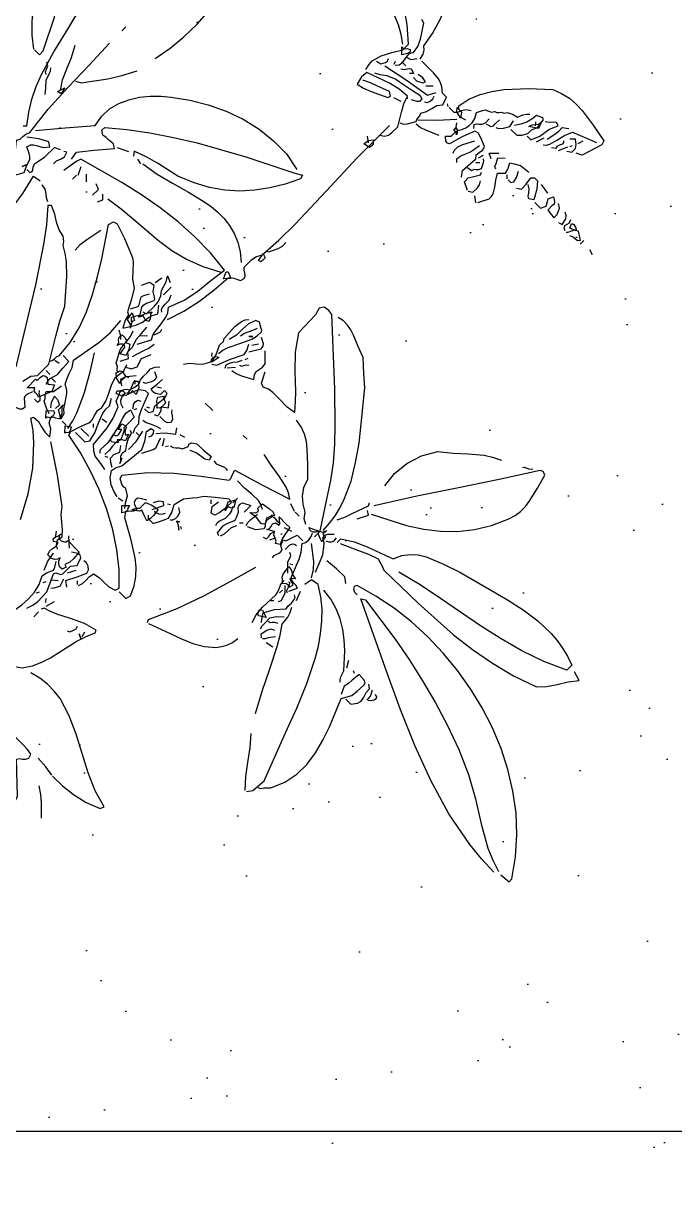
# Model space of a CAD drawing. Header units: inches. Extents: x 70 to 1974, y -315 to 363.
# Drawn here: x 1110.092 to 1110.398, y 207.383 to 207.927 of the extents above; entities that cross this region are included whole.
import ezdxf

# ---------------------------------------------------------------- set-up
doc = ezdxf.new("R2010")
doc.units = ezdxf.units.IN
doc.header["$MEASUREMENT"] = 0
doc.layers.add('DERAKHT', color=56, linetype='Continuous', lineweight=9)
doc.layers.add('moble', color=7, linetype='Continuous', lineweight=5, true_color=0x32414e)
doc.layers.add('PDF_0', color=3, linetype='Continuous')
doc.layers.add('Tree', color=91, linetype='Continuous')

# ---------------------------------------------------------------- blocks, each defined once
blk = doc.blocks.new('P057')
at = {"layer": 'Tree', "linetype": 'Continuous'}
for points in [[(0.06086, 0.88383), (0.0597, 0.88892), (0.05796, 0.89182), (0.05504, 0.89415), (0.05286, 0.90695), (0.04923, 0.91945), (0.04443, 0.93167), (0.03847, 0.94315), (0.03135, 0.95391), (0.0232, 0.9638), (0.01389, 0.97252), (0.00357, 0.97994), (-0.00471, 0.98517), (-0.01358, 0.98983), (-0.03176, 0.99695), (-0.05066, 1.00189), (-0.06971, 1.00509), (-0.0716, 1.00567), (-0.07378, 1.00538), (-0.07887, 1.00291), (-0.07727, 0.99506), (-0.07451, 0.98706), (-0.06738, 0.97209)], [(0.11451, 0.87699), (0.11233, 0.87918), (0.11451, 0.88921), (0.11843, 0.8988), (0.12353, 0.90782), (0.12963, 0.91625), (0.14402, 0.93181), (0.15915, 0.94562), (0.16686, 0.94868), (0.17441, 0.95042), (0.18212, 0.951), (0.18968, 0.95071), (0.2051, 0.94853), (0.22094, 0.94562), (0.2221, 0.94213), (0.21644, 0.92381), (0.21178, 0.92149)], [(0.18663, 0.90665), (0.18881, 0.9084), (0.19041, 0.91087), (0.19215, 0.91756), (0.1939, 0.92498), (0.19681, 0.93181), (0.20684, 0.93588), (0.21745, 0.93995)], [(0.0344, 0.84486), (0.03324, 0.84951), (0.03309, 0.85402), (0.03527, 0.86245), (0.03963, 0.87088), (0.04472, 0.87918), (0.04472, 0.88601), (0.03222, 0.89692), (0.01797, 0.90695), (0.00241, 0.91596), (-0.01417, 0.92367), (-0.03147, 0.93006), (-0.04892, 0.93472), (-0.06636, 0.93777), (-0.08352, 0.93879), (-0.09443, 0.93442), (-0.10039, 0.93195), (-0.10635, 0.92847), (-0.10824, 0.92628), (-0.111, 0.92149), (-0.10867, 0.91698)], [(0.18561, 0.91247), (0.18721, 0.92003), (0.18794, 0.92425), (0.18779, 0.92847), (0.19244, 0.93181)], [(0.20713, 0.92847), (0.20844, 0.93312)], [(0.15784, 0.89633), (0.16496, 0.89633), (0.16787, 0.89953), (0.17063, 0.90433), (0.17049, 0.90854), (0.17282, 0.91349), (0.1718, 0.92149), (0.17078, 0.9225), (0.16933, 0.92221), (0.16496, 0.92032), (0.16453, 0.91523), (0.16322, 0.91029), (0.16089, 0.90549), (0.15784, 0.90098)], [(0.1718, 0.90215), (0.1763, 0.90215), (0.1795, 0.90985), (0.18095, 0.91931), (0.18227, 0.9228), (0.1843, 0.92716), (0.1827, 0.92803), (0.1814, 0.92803), (0.17922, 0.92657), (0.17703, 0.92381), (0.17412, 0.92149)], [(0.19346, 0.91), (0.19681, 0.91247), (0.19594, 0.91436), (0.19681, 0.91654), (0.19782, 0.91901), (0.19768, 0.92032), (0.19681, 0.92149)], [(0.20495, 0.91698), (0.20844, 0.91931), (0.20844, 0.92381), (0.2064, 0.92672), (0.20277, 0.92963), (0.19928, 0.92614)], [(0.19928, 0.91247), (0.20277, 0.92032)], [(0.20379, 0.92149), (0.20495, 0.92381)], [(0.15682, 0.83788), (0.15348, 0.84253), (0.1545, 0.85751), (0.15232, 0.86027), (0.15261, 0.86333), (0.15333, 0.86667), (0.15318, 0.86827), (0.15232, 0.87002), (0.14694, 0.87234), (0.14068, 0.87467), (0.13733, 0.87351), (0.13297, 0.86245), (0.12948, 0.85067), (0.12803, 0.8498), (0.12585, 0.8501), (0.12251, 0.85285), (0.12599, 0.85634), (0.12599, 0.861), (0.12673, 0.86376), (0.12832, 0.86682), (0.12978, 0.87002), (0.1305, 0.87351), (0.1305, 0.87699), (0.12963, 0.88106), (0.12701, 0.88601), (0.12948, 0.89066), (0.13065, 0.89255), (0.13297, 0.89372), (0.13574, 0.89502), (0.13733, 0.89749), (0.13923, 0.89808), (0.14039, 0.89939), (0.1417, 0.90098), (0.14417, 0.90215), (0.14533, 0.90433), (0.14955, 0.90651), (0.1545, 0.90782), (0.15653, 0.91233), (0.15813, 0.91494), (0.16031, 0.91698)], [(0.16715, 0.90898), (0.16802, 0.91189), (0.16991, 0.91407), (0.17151, 0.9164), (0.1718, 0.91931), (0.17412, 0.91349), (0.16715, 0.90898)], [(0.17063, 0.91349), (0.16845, 0.91596)], [(0.18095, 0.90433), (0.18314, 0.91131)], [(0.04138, 0.88252), (0.03469, 0.88732), (0.02713, 0.89153), (0.01099, 0.89808), (-0.00602, 0.90302), (-0.02274, 0.90665), (-0.02434, 0.90622), (-0.02492, 0.90534), (-0.0242, 0.90302), (-0.02304, 0.90026), (-0.02391, 0.89749), (-0.03074, 0.89749), (-0.03612, 0.90215), (-0.04325, 0.90665), (-0.04164, 0.90883), (-0.03888, 0.90913), (-0.0354, 0.90883), (-0.03205, 0.90898)], [(0.04937, 0.86536), (0.05156, 0.86783), (0.05214, 0.87176), (0.05141, 0.87626), (0.05112, 0.88048), (0.05156, 0.88238), (0.05286, 0.88383), (0.0517, 0.89023), (0.04894, 0.89619), (0.04138, 0.90782), (0.03789, 0.90898)], [(0.14766, 0.88848), (0.14999, 0.8895), (0.15289, 0.8927), (0.15566, 0.89749), (0.1545, 0.90316)], [(0.13966, 0.88499), (0.14417, 0.88601), (0.14533, 0.88805), (0.14519, 0.89023), (0.14533, 0.89531)], [(0.04719, 0.87569), (0.04254, 0.88034), (0.04443, 0.88019), (0.0456, 0.88121), (0.0469, 0.88266), (0.04937, 0.88383), (0.05039, 0.88193), (0.04996, 0.87975), (0.04719, 0.87569)], [(0.05156, 0.87699), (0.05548, 0.87816), (0.05853, 0.88252)], [(0.08703, 0.83337), (0.08994, 0.83483), (0.09197, 0.8373), (0.09604, 0.84384), (0.09517, 0.84559), (0.09502, 0.84733), (0.09488, 0.84937), (0.09386, 0.85169), (0.09633, 0.85634), (0.0975, 0.86129), (0.09895, 0.86609), (0.10201, 0.87002), (0.09953, 0.87699), (0.09502, 0.87699), (0.09052, 0.88034), (0.08732, 0.88208), (0.08412, 0.8831), (0.07714, 0.88368), (0.06319, 0.88383)], [(0.10768, 0.87234), (0.1132, 0.87234), (0.11567, 0.87481), (0.11698, 0.87816), (0.11887, 0.88136), (0.12251, 0.88383)], [(0.13501, 0.87467), (0.13283, 0.87699), (0.13399, 0.87903), (0.13559, 0.88048), (0.13733, 0.88223), (0.1385, 0.88499), (0.1385, 0.8895)], [(0.18212, 0.83236), (0.18663, 0.84137), (0.18663, 0.84428), (0.18605, 0.8469), (0.18314, 0.85184), (0.1795, 0.85664), (0.1763, 0.86202), (0.18095, 0.86667), (0.18009, 0.87074), (0.17747, 0.87569), (0.18067, 0.87772), (0.18561, 0.88034), (0.19463, 0.8815)], [(0.19681, 0.86434), (0.2003, 0.86667), (0.20015, 0.87249), (0.19928, 0.87918), (0.20146, 0.8815), (0.20495, 0.8815), (0.2096, 0.87598), (0.21411, 0.86783), (0.21062, 0.86536), (0.20858, 0.86652), (0.20684, 0.869), (0.2048, 0.87176), (0.20146, 0.87351)], [(0.21862, 0.88034), (0.2096, 0.8815)], [(0.21644, 0.86667), (0.22327, 0.86667), (0.22559, 0.87132), (0.2221, 0.87699), (0.22429, 0.8815), (0.22777, 0.87918), (0.22894, 0.87743), (0.22879, 0.8751), (0.22894, 0.87002), (0.23708, 0.86885), (0.23723, 0.87307), (0.23461, 0.87816), (0.23126, 0.88034)], [(-0.09937, 0.72461), (-0.09661, 0.73973), (-0.09515, 0.755), (-0.09486, 0.77056), (-0.09574, 0.78597), (-0.1001, 0.81723), (-0.10751, 0.8482), (-0.11173, 0.85315), (-0.11536, 0.85984), (-0.11958, 0.86638), (-0.12235, 0.86914), (-0.12584, 0.87132), (-0.13034, 0.87002), (-0.14081, 0.85867), (-0.15055, 0.84413), (-0.15448, 0.83613), (-0.15739, 0.8277), (-0.15884, 0.81912), (-0.15898, 0.81054)], [(0.04356, 0.85852), (0.06493, 0.86303), (0.08703, 0.86667), (0.09052, 0.87351)], [(0.05156, 0.87132), (0.05621, 0.87132)], [(0.05504, 0.86667), (0.05752, 0.86798), (0.05897, 0.87059), (0.05984, 0.87176), (0.06115, 0.87249), (0.0629, 0.87234), (0.06537, 0.87132), (0.06319, 0.86885)], [(0.06784, 0.86885), (0.07176, 0.86885), (0.0767, 0.87132), (0.07787, 0.87351), (0.07365, 0.87438), (0.06886, 0.87351)], [(0.08019, 0.87132), (0.08484, 0.87569)], [(0.10637, 0.87234), (0.10419, 0.87351)], [(0.12061, 0.87278), (0.11786, 0.87351), (0.11466, 0.87438), (0.11233, 0.87699), (0.11786, 0.87699), (0.12061, 0.87278)], [(0.12018, 0.87351), (0.12483, 0.87467)], [(0.1638, 0.86667), (0.15915, 0.86885), (0.16496, 0.87467)], [(0.17282, 0.86318), (0.17063, 0.86434), (0.16976, 0.86696), (0.16715, 0.87132), (0.1718, 0.87569)], [(0.18663, 0.86434), (0.18997, 0.86434), (0.19128, 0.86667), (0.19041, 0.87074), (0.18779, 0.87569)], [(0.24275, 0.86885), (0.2461, 0.87002), (0.24493, 0.87554), (0.24319, 0.87801), (0.24043, 0.87918)], [(0.25177, 0.86783), (0.24959, 0.86885), (0.24843, 0.87088), (0.249, 0.87307), (0.24959, 0.87554), (0.24843, 0.87816)], [(0.25308, 0.87234), (0.25148, 0.87598), (0.2522, 0.8767), (0.25337, 0.87699), (0.25657, 0.87626), (0.2586, 0.87467), (0.25308, 0.87234)], [(0.25308, 0.86783), (0.25439, 0.86914), (0.25555, 0.87176), (0.25715, 0.87452), (0.25991, 0.87569), (0.26674, 0.87132), (0.26529, 0.86929), (0.26311, 0.86914), (0.26049, 0.86914), (0.25773, 0.86783)], [(0.26893, 0.86885), (0.26893, 0.87351)], [(0.28288, 0.87002), (0.27823, 0.87132)], [(0.03571, 0.85634), (0.04007, 0.85751), (0.04079, 0.85925), (0.04196, 0.861), (0.04254, 0.86303), (0.04138, 0.86536)], [(0.04138, 0.8482), (0.04589, 0.85038), (0.05068, 0.85416), (0.05839, 0.85722), (0.0661, 0.85882), (0.07409, 0.86013), (0.08237, 0.86202), (0.08586, 0.861), (0.08601, 0.85824), (0.0847, 0.85664), (0.08019, 0.85416)], [(0.04821, 0.86536), (0.04719, 0.86783)], [(0.08921, 0.861), (0.09124, 0.86216), (0.09212, 0.86464), (0.09226, 0.86769), (0.09168, 0.87002)], [(0.09604, 0.84602), (0.10768, 0.85722), (0.11916, 0.87002)], [(0.12483, 0.86318), (0.12134, 0.86783)], [(0.12846, 0.86042), (0.12716, 0.86129), (0.12353, 0.86202), (0.12353, 0.86434), (0.12614, 0.86362), (0.1276, 0.86172), (0.12846, 0.86042)], [(0.13733, 0.84718), (0.13632, 0.84951), (0.13632, 0.85387), (0.13792, 0.85824), (0.14315, 0.86783)], [(0.14533, 0.84384), (0.14315, 0.84602), (0.14345, 0.84966), (0.14504, 0.85358), (0.14679, 0.8578), (0.14766, 0.86202), (0.14882, 0.86783)], [(0.1545, 0.84718), (0.15915, 0.8482), (0.15973, 0.8501), (0.16104, 0.85126), (0.16264, 0.85271), (0.1638, 0.85518), (0.16191, 0.85911), (0.16074, 0.86085), (0.15915, 0.86202)], [(0.15566, 0.85969), (0.15682, 0.86434)], [(0.18561, 0.86434), (0.18314, 0.86667)], [(-0.17833, 0.657), (-0.18763, 0.66427), (-0.19606, 0.67285), (-0.21191, 0.69219), (-0.22005, 0.70178), (-0.22907, 0.71065), (-0.2391, 0.71851), (-0.24463, 0.72185), (-0.25073, 0.72461), (-0.2612, 0.74889), (-0.27226, 0.77347), (-0.27865, 0.7851), (-0.28592, 0.79571), (-0.29435, 0.80502), (-0.30439, 0.81272), (-0.30671, 0.8184), (-0.30817, 0.82421), (-0.30889, 0.83584), (-0.30947, 0.84777), (-0.31049, 0.85373), (-0.31253, 0.85969), (-0.31369, 0.85518)], [(-0.13834, 0.60437), (-0.13616, 0.60669), (-0.14328, 0.61599), (-0.14925, 0.62574), (-0.15419, 0.63577), (-0.15826, 0.64624), (-0.16451, 0.66761), (-0.16974, 0.68957), (-0.17527, 0.71153)], [(0.08237, 0.81389), (0.08586, 0.81607), (0.08761, 0.81912), (0.0879, 0.82261), (0.08819, 0.82989), (0.0815, 0.84079), (0.07801, 0.84733), (0.07554, 0.85416), (0.06624, 0.85329), (0.05679, 0.85111), (0.03673, 0.84384), (0.03614, 0.83788), (0.03789, 0.83105), (0.04414, 0.83221), (0.05068, 0.83497), (0.06435, 0.84137), (0.06537, 0.84384), (0.06188, 0.84602), (0.05097, 0.8418), (0.04516, 0.83962), (0.03905, 0.83672)], [(0.15682, 0.85518), (0.15915, 0.85751)], [(0.16845, 0.83337), (0.16148, 0.83672), (0.16148, 0.84137), (0.16394, 0.84559), (0.16715, 0.85067), (0.16598, 0.85285)], [(-0.17745, 0.657), (-0.17149, 0.657), (-0.17149, 0.66165), (-0.18501, 0.6887), (-0.20057, 0.71327), (-0.21744, 0.73625), (-0.23532, 0.75791), (-0.27196, 0.80022), (-0.28985, 0.82203), (-0.30686, 0.84486)], [(0.06784, 0.84486), (0.07452, 0.84718)], [(0.09735, 0.84253), (0.1023, 0.84312), (0.10724, 0.84471), (0.11786, 0.84951)], [(0.16947, 0.83337), (0.17282, 0.8357), (0.1731, 0.84108), (0.17253, 0.84398), (0.17063, 0.84718)], [(0.18095, 0.83105), (0.1763, 0.83454)], [(0.06537, 0.57456), (0.07031, 0.58954), (0.0735, 0.60509), (0.07554, 0.6208), (0.0767, 0.63635), (0.07816, 0.6381), (0.08048, 0.63941), (0.08586, 0.64232), (0.08703, 0.64566), (0.08615, 0.6477), (0.08412, 0.64915), (0.08179, 0.6506), (0.08019, 0.65249), (0.08019, 0.66122), (0.08107, 0.66573), (0.08354, 0.67067), (0.0847, 0.68971), (0.08499, 0.70906), (0.08383, 0.74773), (0.08237, 0.78655), (0.08237, 0.82538)], [(0.08019, 0.8024), (0.07554, 0.80589)], [(0.07787, 0.79891), (0.07874, 0.80385), (0.08136, 0.80705), (0.08339, 0.80458), (0.08412, 0.80299), (0.08354, 0.80022), (0.07787, 0.79891)], [(-0.12816, 0.60887), (-0.11202, 0.6285), (-0.09501, 0.64799), (-0.09676, 0.65744), (-0.09646, 0.6666), (-0.09413, 0.67547), (-0.0905, 0.68376), (-0.08556, 0.69175), (-0.07974, 0.69888), (-0.0732, 0.70542), (-0.06636, 0.71094), (-0.05328, 0.72025), (-0.03946, 0.72868), (-0.02478, 0.73566), (-0.00966, 0.74104), (0.0059, 0.74468), (0.0216, 0.74642), (0.0373, 0.74613), (0.05286, 0.74308)], [(-0.08919, 0.61353), (-0.09036, 0.6205), (-0.0809, 0.63257), (-0.06971, 0.64566), (-0.0732, 0.64799), (-0.07843, 0.6474), (-0.08134, 0.64726), (-0.08469, 0.64668), (-0.08817, 0.64915), (-0.08817, 0.65249), (-0.07363, 0.66471), (-0.05779, 0.67648), (-0.04078, 0.68797), (-0.02304, 0.69902), (0.01477, 0.71996), (0.05403, 0.73959), (0.0597, 0.74308), (0.06086, 0.73959), (0.05461, 0.72723), (0.04778, 0.71574), (0.04022, 0.70527), (0.03163, 0.69568), (0.02204, 0.68724), (0.01128, 0.67954), (-0.00093, 0.67299), (-0.01474, 0.66732), (-0.03496, 0.66296), (-0.04543, 0.65991), (-0.05604, 0.65598), (-0.05357, 0.65249)], [(-0.13616, 0.72127), (-0.13616, 0.72592)], [(-0.14866, 0.47744), (-0.14038, 0.50433), (-0.13034, 0.53224), (-0.12859, 0.53442), (-0.12584, 0.53908), (-0.12903, 0.55478), (-0.13151, 0.57121), (-0.12903, 0.57761), (-0.12816, 0.58488), (-0.13383, 0.59172), (-0.13223, 0.59448), (-0.13208, 0.59768), (-0.13179, 0.60102), (-0.13034, 0.60437), (-0.13339, 0.62952), (-0.13456, 0.65496), (-0.13514, 0.68056), (-0.13616, 0.70629)], [(-0.13383, 0.66282), (-0.12932, 0.66514), (-0.11566, 0.68361), (-0.10911, 0.69422), (-0.10286, 0.70629)], [(0.30571, 0.58023), (0.33377, 0.59477), (0.34628, 0.60291), (0.35762, 0.61178), (0.36795, 0.62181), (0.37711, 0.63316), (0.38496, 0.64595), (0.3915, 0.66049), (0.39324, 0.66616), (0.39397, 0.67198), (0.39397, 0.67794), (0.3931, 0.68404), (0.39034, 0.69626), (0.38685, 0.70847), (0.3835, 0.70978), (0.38132, 0.70847), (0.36198, 0.67837), (0.34221, 0.64871), (0.32214, 0.61862), (0.30222, 0.58706)], [(0.36867, 0.69946), (0.36954, 0.70077), (0.37172, 0.70178), (0.37405, 0.70309), (0.37565, 0.70513)], [(0.08354, 0.67532), (0.08586, 0.67663), (0.0895, 0.68419), (0.09066, 0.68826), (0.09052, 0.69248)], [(-0.13718, 0.64799), (-0.14241, 0.65569), (-0.14633, 0.665), (-0.15041, 0.67474), (-0.15564, 0.68448)], [(0.2967, 0.60553), (0.29495, 0.61876), (0.29641, 0.63228), (0.30077, 0.64566), (0.30789, 0.65816), (0.31822, 0.66645), (0.32767, 0.67517), (0.33814, 0.68376), (0.34439, 0.68783), (0.35151, 0.69132)], [(0.28506, 0.53224), (0.28506, 0.53908), (0.26893, 0.5638), (0.26079, 0.57616), (0.25177, 0.58837), (0.2413, 0.60058), (0.23054, 0.61193), (0.2083, 0.63345), (0.16148, 0.67663), (0.15726, 0.67736), (0.15232, 0.67663), (0.14999, 0.67314), (0.15173, 0.66675), (0.15202, 0.65991), (0.15232, 0.64566), (0.16205, 0.63199), (0.17354, 0.62007), (0.1859, 0.60858), (0.19201, 0.60219), (0.19812, 0.59521), (0.19056, 0.59404), (0.18183, 0.59433), (0.17282, 0.59419), (0.16831, 0.59346), (0.1638, 0.59172), (0.16031, 0.59303), (0.15566, 0.60204)], [(0.28638, 0.54155), (0.28593, 0.5497), (0.28477, 0.55755), (0.28288, 0.5654), (0.28026, 0.57296), (0.27358, 0.58793), (0.265, 0.60204), (0.2554, 0.61571), (0.24523, 0.62865), (0.22559, 0.65249), (0.21629, 0.66063), (0.20611, 0.6698), (0.19666, 0.67329), (0.18707, 0.67736), (0.18227, 0.67896), (0.17732, 0.67983), (0.17223, 0.67997), (0.16715, 0.67881)], [(-0.04325, 0.65351), (-0.02856, 0.65598), (-0.01373, 0.65976), (0.00125, 0.66412), (0.01608, 0.66776), (0.02364, 0.66907), (0.03106, 0.66965), (0.03861, 0.66965), (0.04603, 0.66863), (0.05359, 0.66675), (0.06101, 0.66369), (0.06828, 0.65933), (0.07554, 0.65351)], [(0.08484, 0.66514), (0.08354, 0.67198), (0.08703, 0.67067), (0.08717, 0.66761), (0.08688, 0.66587), (0.08484, 0.66514)], [(-0.15564, 0.64915), (-0.15739, 0.65031), (-0.15855, 0.65264), (-0.15986, 0.6554), (-0.16248, 0.657)], [(-0.14401, 0.63635), (-0.14764, 0.64101), (-0.15215, 0.64566), (-0.15404, 0.65119), (-0.15492, 0.6538), (-0.1568, 0.65598)], [(-0.04455, 0.65249), (-0.04921, 0.65351)], [(-0.13834, 0.64566), (-0.13616, 0.65249), (-0.13587, 0.65046), (-0.13499, 0.64828), (-0.13514, 0.64639), (-0.13834, 0.64566)], [(-0.06854, 0.64799), (-0.05938, 0.65249)], [(0.06188, 0.54155), (0.06784, 0.55275), (0.0661, 0.55638), (0.06522, 0.55987), (0.0645, 0.56729), (0.06304, 0.575), (0.06144, 0.57892), (0.05853, 0.5827), (0.06377, 0.59637), (0.06653, 0.61018), (0.06813, 0.62429), (0.07002, 0.63883), (0.05112, 0.64086), (0.03207, 0.64115), (0.01288, 0.63999), (-0.00632, 0.63752), (-0.02551, 0.63403), (-0.04484, 0.62967), (-0.08352, 0.6192), (-0.08469, 0.61542), (-0.08556, 0.61106), (-0.08687, 0.60204)], [(-0.04325, 0.61134), (-0.02943, 0.61338), (-0.01562, 0.61469), (0.0123, 0.61687), (0.0264, 0.61905), (0.0405, 0.6224), (0.05476, 0.62778), (0.06886, 0.63534)], [(0.07452, 0.63301), (0.07205, 0.63883), (0.07322, 0.63985), (0.07467, 0.63955), (0.07889, 0.63766), (0.07452, 0.63301)], [(0.10201, 0.5574), (0.1052, 0.56177), (0.10927, 0.56525), (0.11349, 0.56903), (0.11669, 0.57456), (0.11698, 0.57819), (0.11625, 0.58212), (0.11233, 0.59055), (0.11233, 0.59521), (0.11102, 0.59739), (0.11015, 0.61106), (0.11117, 0.61803), (0.11247, 0.62123), (0.11451, 0.62385)], [(0.11669, 0.58488), (0.11727, 0.58968), (0.11887, 0.59433), (0.12353, 0.60393), (0.12803, 0.61381), (0.12934, 0.61891), (0.12948, 0.62385), (0.12891, 0.62487), (0.1273, 0.62574), (0.12251, 0.6285), (0.11916, 0.62734), (0.11669, 0.62094), (0.1164, 0.61396), (0.1164, 0.60684), (0.11451, 0.59986)], [(0.11916, 0.60887), (0.11989, 0.61236), (0.12149, 0.61599), (0.12338, 0.61978), (0.12483, 0.62385)], [(-0.09719, 0.59986), (-0.09704, 0.60335), (-0.09574, 0.60684), (-0.09486, 0.61062), (-0.09603, 0.61483), (-0.09835, 0.61353)], [(-0.07538, 0.60771), (-0.07887, 0.61483)], [(-0.06636, 0.60887), (-0.07102, 0.61353)], [(-0.05473, 0.60437), (-0.05473, 0.61134), (-0.05938, 0.61353)], [(0.12483, 0.61353), (0.12701, 0.61585), (0.12483, 0.61353)], [(0.13166, 0.61018), (0.13501, 0.61483)], [(0.13385, 0.60437), (0.13632, 0.60844), (0.13966, 0.61353), (0.13923, 0.61629), (0.13792, 0.61789), (0.13283, 0.6205)], [(0.13501, 0.5827), (0.13937, 0.58343), (0.14388, 0.58532), (0.15348, 0.59055), (0.151, 0.59404), (0.15028, 0.5968), (0.15071, 0.59986), (0.1513, 0.6032), (0.151, 0.60669), (0.14315, 0.61483)], [(0.30222, 0.54257), (0.30222, 0.54708), (0.31196, 0.55318), (0.32287, 0.55813), (0.3457, 0.56656), (0.3489, 0.57368), (0.35326, 0.57936), (0.35849, 0.58401), (0.3646, 0.58765), (0.3787, 0.5936), (0.39397, 0.5987), (0.42421, 0.60669), (0.43948, 0.61091), (0.45489, 0.61426), (0.47045, 0.61644), (0.48601, 0.61687), (0.49386, 0.61629), (0.50171, 0.61498), (0.50971, 0.61309), (0.51756, 0.61018), (0.51756, 0.60437), (0.49851, 0.59564), (0.47889, 0.58881), (0.45896, 0.58343), (0.43875, 0.57892), (0.39804, 0.57121), (0.37754, 0.56714), (0.35718, 0.56205)], [(-0.11653, 0.56307), (-0.11362, 0.56962), (-0.10969, 0.57688), (-0.11217, 0.58212), (-0.11435, 0.58837), (-0.1158, 0.58983), (-0.11813, 0.59113), (-0.12351, 0.59404), (-0.12249, 0.59739), (-0.12089, 0.59913), (-0.11856, 0.60044), (-0.11318, 0.60335), (-0.10969, 0.60771), (-0.11318, 0.61018), (-0.12118, 0.60582), (-0.12932, 0.59986)], [(-0.10969, 0.58023), (-0.10635, 0.58023), (-0.10562, 0.58226), (-0.1062, 0.58386), (-0.10751, 0.58561), (-0.10867, 0.58837), (-0.10664, 0.59884), (-0.10635, 0.61018), (-0.10184, 0.61236)], [(-0.07654, 0.60669), (-0.07654, 0.60204), (-0.07654, 0.60669)], [(-0.0479, 0.60335), (-0.04572, 0.60771), (-0.04921, 0.61134)], [(0.11916, 0.57456), (0.12251, 0.57688), (0.12687, 0.58793), (0.13283, 0.59986), (0.13196, 0.60393), (0.12948, 0.60887)], [(0.30455, 0.54373), (0.31982, 0.55057), (0.3281, 0.55435), (0.33668, 0.5574), (0.34134, 0.55609), (0.34424, 0.55537), (0.34686, 0.55406), (0.38743, 0.55493), (0.42785, 0.55726), (0.4482, 0.55973), (0.46856, 0.56351), (0.48892, 0.56874), (0.50942, 0.57586), (0.51509, 0.58212), (0.52032, 0.58983), (0.52556, 0.59797), (0.53123, 0.60553), (0.52323, 0.60771)], [(0.01957, 0.4786), (0.02058, 0.48049), (0.02073, 0.48282), (0.02088, 0.48514), (0.02189, 0.48776), (0.02058, 0.502), (0.01709, 0.51625), (0.01186, 0.5305), (0.00503, 0.5446), (-0.00268, 0.55842), (-0.01097, 0.57165), (-0.0274, 0.59637), (-0.02609, 0.60088), (-0.02274, 0.60204), (-0.00937, 0.59739), (0.00474, 0.59172), (0.00794, 0.59026), (0.01055, 0.58808), (0.01521, 0.58299), (0.02001, 0.57776), (0.0264, 0.57339), (0.03149, 0.56525), (0.03673, 0.55522), (0.03905, 0.55406), (0.04036, 0.54868), (0.04356, 0.54257), (0.04952, 0.55217), (0.05184, 0.55813), (0.05286, 0.56438), (0.05374, 0.56787), (0.05621, 0.57237), (0.05156, 0.57805)], [(0.03571, 0.58954), (0.03673, 0.59637)], [(0.04603, 0.56438), (0.04937, 0.56554), (0.04966, 0.57485), (0.04909, 0.57979), (0.04719, 0.58488), (0.04429, 0.58852), (0.04312, 0.59244), (0.04196, 0.59666), (0.03905, 0.60088), (0.04472, 0.5987)], [(0.04821, 0.58706), (0.04821, 0.59637)], [(0.12948, 0.58023), (0.12818, 0.5827), (0.12891, 0.58575), (0.13079, 0.58852), (0.13312, 0.59157), (0.13501, 0.59521)], [(0.13632, 0.59739), (0.13733, 0.59986)], [(0.13632, 0.59055), (0.13821, 0.59128), (0.13908, 0.59303), (0.1401, 0.59491), (0.14199, 0.59637)], [(-0.03205, 0.56089), (-0.03248, 0.56729), (-0.03147, 0.57427), (-0.02856, 0.58837)], [(0.04472, 0.55173), (0.04254, 0.55406), (0.04342, 0.55667), (0.04603, 0.56089), (0.04254, 0.56656), (0.04225, 0.56918), (0.04298, 0.5718), (0.04603, 0.57805), (0.04545, 0.57936), (0.04399, 0.58023), (0.04007, 0.5827), (0.03673, 0.58706), (0.03222, 0.58619), (0.02888, 0.57921)], [(0.05752, 0.57586), (0.05592, 0.57703), (0.05504, 0.57849), (0.05476, 0.58255), (0.05476, 0.58721), (0.05286, 0.59172)], [(0.1305, 0.58154), (0.13501, 0.58706)], [(0.27241, 0.53457), (0.26791, 0.5369), (0.26456, 0.54155), (0.2586, 0.54519), (0.25322, 0.5497), (0.24886, 0.55551), (0.2461, 0.56307), (0.23738, 0.5718), (0.22792, 0.58081), (0.22269, 0.58488), (0.21702, 0.58822), (0.21077, 0.59055), (0.20379, 0.59172)], [(0.28856, 0.55624), (0.29146, 0.56249), (0.29379, 0.56918), (0.29888, 0.58372), (0.29772, 0.58619)], [(-0.11435, 0.57921), (-0.11318, 0.5827), (-0.11435, 0.57921)], [(-0.09719, 0.54708), (-0.09661, 0.55508), (-0.09777, 0.56322), (-0.10184, 0.58023), (-0.09501, 0.58154)], [(-0.07785, 0.57339), (-0.0809, 0.575), (-0.08381, 0.57732), (-0.08701, 0.57936), (-0.09152, 0.58023)], [(0.03673, 0.55871), (0.04007, 0.56554), (0.03571, 0.57237), (0.03658, 0.575), (0.03905, 0.57921)], [(0.11451, 0.57921), (0.11233, 0.58154)], [(0.11786, 0.57586), (0.11625, 0.57703), (0.11596, 0.57936), (0.11698, 0.58168), (0.11916, 0.5827), (0.11786, 0.57586)], [(0.30004, 0.56889), (0.30455, 0.57805), (0.30106, 0.58023)], [(0.01535, 0.45025), (0.01724, 0.4581), (0.02073, 0.46246), (0.02073, 0.47627), (0.00808, 0.49735), (0.00139, 0.50869), (-0.00457, 0.5209), (-0.02114, 0.53981), (-0.0306, 0.54868), (-0.03612, 0.55275), (-0.04223, 0.55624), (-0.04412, 0.55914), (-0.0479, 0.56205), (-0.05415, 0.56336), (-0.06011, 0.56642), (-0.06622, 0.57019), (-0.0732, 0.57339), (-0.07538, 0.57121), (-0.06476, 0.55871), (-0.05459, 0.54504), (-0.0351, 0.51582), (0.00241, 0.45461)], [(0.04603, 0.55871), (0.04836, 0.56438), (0.05156, 0.56991), (0.0517, 0.56801), (0.05301, 0.56642), (0.05447, 0.56467), (0.05504, 0.56205), (0.05315, 0.56118), (0.05068, 0.56177), (0.0485, 0.56205), (0.04719, 0.55973), (0.04603, 0.55871)], [(0.06653, 0.5574), (0.06799, 0.56104), (0.06857, 0.56307), (0.06784, 0.56554)], [(0.04821, 0.54708), (0.04603, 0.54926), (0.04138, 0.55057), (0.04007, 0.5574), (0.04603, 0.55406), (0.0453, 0.55217), (0.04589, 0.55013), (0.04821, 0.54708)], [(0.06188, 0.5209), (0.06537, 0.52774), (0.06086, 0.53123), (0.06086, 0.5369), (0.05853, 0.54373), (0.0581, 0.55013), (0.05752, 0.5574)], [(0.09735, 0.36548), (0.08645, 0.38554), (0.07379, 0.40372), (0.05926, 0.41971), (0.05127, 0.42669), (0.04254, 0.4328), (0.04356, 0.43498), (0.04894, 0.43541), (0.05417, 0.43396), (0.0597, 0.43265), (0.06537, 0.4328), (0.06086, 0.43847), (0.05621, 0.44094), (0.05403, 0.4453), (0.0549, 0.4469), (0.05708, 0.44792), (0.05926, 0.44923), (0.06086, 0.45112), (0.0597, 0.45562), (0.05679, 0.45824), (0.05461, 0.46173), (0.04937, 0.46929), (0.04734, 0.47133), (0.04254, 0.47395), (0.0405, 0.47802), (0.03876, 0.48282), (0.03673, 0.4882), (0.03324, 0.49343), (0.03775, 0.51931), (0.03891, 0.53254), (0.03789, 0.54591)], [(0.06784, 0.51276), (0.06595, 0.51334), (0.06479, 0.51465), (0.06348, 0.51625), (0.06086, 0.51742), (0.05839, 0.52178), (0.05504, 0.52774), (0.05417, 0.53224), (0.05374, 0.53705), (0.0533, 0.54199), (0.05156, 0.54708)], [(0.05853, 0.54839), (0.06319, 0.55275)], [(0.06653, 0.53123), (0.06973, 0.54111), (0.07132, 0.54621), (0.07205, 0.55173)], [(0.15348, 0.43498), (0.15057, 0.4389), (0.14766, 0.44428), (0.14199, 0.44777), (0.1401, 0.44734), (0.13792, 0.44763), (0.13283, 0.44995), (0.13166, 0.45344), (0.14577, 0.47046), (0.16205, 0.48601), (0.17994, 0.50055), (0.19928, 0.51509), (0.19928, 0.51698), (0.19841, 0.51931), (0.19681, 0.52439), (0.22254, 0.53224), (0.24741, 0.54024), (0.2429, 0.54329), (0.23795, 0.54533), (0.22705, 0.54766), (0.21571, 0.54926), (0.20495, 0.55173)], [(0.1385, 0.54708), (0.14766, 0.54708)], [(0.18095, 0.55057), (0.18561, 0.55057)], [(0.30688, 0.5116), (0.30106, 0.52657), (0.29684, 0.53167), (0.29452, 0.53457), (0.29074, 0.5369), (0.2903, 0.53981), (0.29146, 0.54184), (0.29539, 0.54591)], [(0.29423, 0.5369), (0.29655, 0.53806), (0.29829, 0.53966), (0.29917, 0.54184), (0.29888, 0.5449)], [(0.04937, 0.53457), (0.04734, 0.53646), (0.04254, 0.53908)], [(0.05068, 0.52875), (0.04981, 0.53137), (0.04807, 0.53297), (0.04676, 0.53487), (0.04719, 0.53806), (0.05054, 0.53821), (0.05257, 0.53748), (0.05403, 0.53559), (0.05752, 0.5369), (0.06014, 0.53312), (0.06188, 0.52774), (0.05752, 0.52527), (0.05621, 0.53224), (0.0549, 0.53312), (0.05301, 0.53269), (0.05141, 0.53108), (0.05068, 0.52875), (0.05068, 0.52875)], [(0.06886, 0.5209), (0.07322, 0.52309), (0.07554, 0.52774), (0.07322, 0.53559), (0.0767, 0.54373)], [(0.11786, 0.44646), (0.11189, 0.44763), (0.10419, 0.44879), (0.10026, 0.45083), (0.09604, 0.45461), (0.0943, 0.47307), (0.09212, 0.48252), (0.08819, 0.49241), (0.08354, 0.49444), (0.08019, 0.50375), (0.08165, 0.50651), (0.08281, 0.50826), (0.08484, 0.50942), (0.0863, 0.51349), (0.08703, 0.51843), (0.08543, 0.52207), (0.08499, 0.52614), (0.08514, 0.53021), (0.08484, 0.53457), (0.08659, 0.5385), (0.08921, 0.54155)], [(0.08819, 0.52192), (0.09052, 0.52309), (0.09314, 0.52788), (0.09401, 0.53036), (0.09386, 0.53341), (0.08921, 0.53559)], [(0.10535, 0.50709), (0.10986, 0.50709), (0.11233, 0.51058), (0.10986, 0.51509), (0.11073, 0.52221), (0.11102, 0.526), (0.10986, 0.52992), (0.10637, 0.52992), (0.10637, 0.52527), (0.10273, 0.52294), (0.10012, 0.52207), (0.09735, 0.52309), (0.09793, 0.52905), (0.09851, 0.53559)], [(0.25773, 0.53559), (0.25075, 0.53806)], [(0.2586, 0.53559), (0.26326, 0.53559)], [(0.29248, 0.5337), (0.29015, 0.53457), (0.28667, 0.53603), (0.2839, 0.53806), (0.28288, 0.53574), (0.28128, 0.53414), (0.27896, 0.5337), (0.27605, 0.53457), (0.28128, 0.53705), (0.28739, 0.54024), (0.28856, 0.54373), (0.28856, 0.53908), (0.29059, 0.53923), (0.29161, 0.53864), (0.2919, 0.53661), (0.29205, 0.53399), (0.29248, 0.5337)], [(0.60117, 0.44094), (0.61033, 0.44181), (0.61033, 0.4453), (0.59928, 0.46072), (0.58677, 0.47482), (0.57296, 0.48761), (0.55799, 0.4988), (0.54199, 0.50884), (0.52512, 0.51742), (0.50753, 0.52469), (0.48935, 0.5305), (0.47074, 0.53501), (0.45184, 0.53821), (0.43279, 0.53995), (0.4136, 0.54039), (0.3947, 0.53952), (0.37609, 0.53734), (0.35777, 0.5337), (0.34003, 0.52875), (0.33901, 0.52629), (0.34003, 0.52425), (0.3425, 0.52309), (0.3457, 0.52309)], [(0.05068, 0.52875), (0.05068, 0.52875), (0.05068, 0.52875)], [(0.09953, 0.52774), (0.10302, 0.52992)], [(0.11233, 0.51465), (0.11189, 0.51582), (0.11015, 0.51742), (0.10797, 0.51901), (0.10637, 0.52192), (0.10986, 0.52657), (0.10986, 0.52527), (0.11451, 0.52309), (0.11466, 0.51872), (0.11407, 0.51654), (0.11233, 0.51509), (0.11233, 0.51465)], [(0.11451, 0.50942), (0.11727, 0.51058), (0.11742, 0.51305), (0.11625, 0.51611), (0.11451, 0.51843), (0.11916, 0.52192), (0.11567, 0.52657)], [(0.30222, 0.48427), (0.30571, 0.4911), (0.30295, 0.49198), (0.30019, 0.49198), (0.29757, 0.49241), (0.29539, 0.49444), (0.29132, 0.50433), (0.28914, 0.50971), (0.28638, 0.51509), (0.28172, 0.5209), (0.28303, 0.52367), (0.28332, 0.52672), (0.28303, 0.53006), (0.28172, 0.53341)], [(0.30789, 0.50593), (0.30411, 0.51203), (0.29946, 0.51713), (0.28739, 0.52657)], [(0.33203, 0.52309), (0.32752, 0.52657), (0.31764, 0.52643), (0.30688, 0.52527)], [(0.59535, 0.43847), (0.57979, 0.43905), (0.56423, 0.44065), (0.53297, 0.44661), (0.50201, 0.45562), (0.47118, 0.46711), (0.4405, 0.48034), (0.41026, 0.49444), (0.35035, 0.52309), (0.35384, 0.52527), (0.39528, 0.51931), (0.41607, 0.51552), (0.43701, 0.51087), (0.45795, 0.50534), (0.47903, 0.49895), (0.50011, 0.49125), (0.52105, 0.48209), (0.5401, 0.47147), (0.55842, 0.45984), (0.57732, 0.44923), (0.58735, 0.44501), (0.59768, 0.44181)], [(0.07525, 0.50724), (0.07365, 0.50767), (0.06988, 0.50884), (0.06653, 0.5116), (0.06784, 0.51509), (0.06973, 0.51625), (0.07176, 0.51567), (0.07424, 0.51509), (0.0767, 0.51625), (0.07452, 0.51509), (0.07452, 0.50898), (0.07525, 0.50724)], [(0.1718, 0.36068), (0.17325, 0.36431), (0.1734, 0.36824), (0.17325, 0.37246), (0.17412, 0.37667), (0.1795, 0.37798), (0.18503, 0.37798), (0.19099, 0.37813), (0.19681, 0.38002), (0.19812, 0.38351), (0.18677, 0.39485), (0.17369, 0.40531), (0.15915, 0.41491), (0.1433, 0.42349), (0.12673, 0.43105), (0.10971, 0.43716), (0.09255, 0.4421), (0.07554, 0.4453), (0.07452, 0.44879), (0.07685, 0.4565), (0.08019, 0.46493), (0.08063, 0.46667), (0.08048, 0.46871), (0.07917, 0.47293), (0.07801, 0.47758), (0.07889, 0.48209), (0.07729, 0.4882), (0.07438, 0.49474), (0.07118, 0.50142), (0.06886, 0.50811), (0.07002, 0.51742), (0.06784, 0.52309)], [(0.07787, 0.50709), (0.07322, 0.51058), (0.07452, 0.51509), (0.07685, 0.5177), (0.08019, 0.52192)], [(0.08529, 0.50579), (0.08586, 0.50709), (0.08543, 0.50956), (0.08456, 0.51189), (0.08237, 0.51742), (0.08484, 0.51974), (0.08921, 0.51625), (0.09168, 0.51058), (0.08703, 0.51058), (0.08747, 0.50898), (0.08717, 0.50782), (0.08543, 0.50593), (0.08529, 0.50579)], [(0.08484, 0.51625), (0.08237, 0.51843)], [(0.1132, 0.48543), (0.11102, 0.48994), (0.11102, 0.49444), (0.1068, 0.49924), (0.10389, 0.50477), (0.09851, 0.51843), (0.09502, 0.51843), (0.09052, 0.51509), (0.08819, 0.50971), (0.08586, 0.50375), (0.08354, 0.50259), (0.08586, 0.49764), (0.08819, 0.49575), (0.09168, 0.49444)], [(0.11233, 0.51465), (0.11233, 0.51465), (0.11233, 0.51465)], [(0.11916, 0.5116), (0.12425, 0.5116), (0.12716, 0.51233), (0.12948, 0.51509), (0.12861, 0.51785), (0.12643, 0.5196), (0.1241, 0.5212), (0.12251, 0.52309)], [(0.12701, 0.4991), (0.1321, 0.50491), (0.13966, 0.51058), (0.13632, 0.51509)], [(0.14315, 0.50026), (0.14592, 0.50084), (0.14766, 0.50229), (0.14955, 0.50418), (0.15232, 0.50593), (0.1545, 0.51058), (0.15348, 0.51276), (0.1545, 0.51509), (0.15784, 0.51742), (0.16554, 0.51756), (0.17412, 0.51843), (0.17528, 0.51509), (0.17209, 0.51305), (0.16787, 0.51233), (0.16307, 0.5116), (0.15784, 0.50942)], [(0.17863, 0.51742), (0.18169, 0.51713), (0.18517, 0.51858), (0.18881, 0.52003), (0.1907, 0.52018), (0.19244, 0.51974)], [(0.23708, 0.51742), (0.2333, 0.51945), (0.22938, 0.52047), (0.22153, 0.52033), (0.21338, 0.51945), (0.20495, 0.51974)], [(0.23126, 0.50811), (0.23505, 0.51116), (0.23592, 0.51364), (0.23519, 0.51465), (0.23359, 0.51509), (0.23359, 0.5209), (0.24101, 0.52221), (0.24523, 0.52236), (0.24843, 0.5209), (0.2461, 0.51974), (0.24726, 0.51785), (0.24682, 0.51567), (0.24625, 0.5132), (0.24741, 0.51058), (0.24639, 0.50898), (0.24493, 0.50826), (0.2413, 0.50855), (0.23738, 0.50913), (0.23359, 0.50811), (0.23126, 0.50811)], [(0.2381, 0.49793), (0.24493, 0.50128), (0.24959, 0.50709), (0.249, 0.50913), (0.2477, 0.51073), (0.24493, 0.51509), (0.2461, 0.51887), (0.249, 0.5196), (0.25264, 0.51916), (0.25642, 0.51974)], [(0.26558, 0.50477), (0.26442, 0.50665), (0.26195, 0.50782), (0.25933, 0.50913), (0.25773, 0.5116), (0.25177, 0.50811), (0.25293, 0.51015), (0.25249, 0.51247), (0.25192, 0.51495), (0.25308, 0.51742), (0.25657, 0.518), (0.25598, 0.51945), (0.25177, 0.52309), (0.25991, 0.52309), (0.26456, 0.52309), (0.26558, 0.51625), (0.26646, 0.51218), (0.26893, 0.50709), (0.26558, 0.50477)], [(0.26107, 0.51974), (0.26791, 0.52192)], [(0.27241, 0.49444), (0.27198, 0.49692), (0.2727, 0.49924), (0.27372, 0.50186), (0.27358, 0.50477), (0.26994, 0.50695), (0.26791, 0.5116), (0.27023, 0.51276), (0.27358, 0.52309), (0.28041, 0.52309)], [(0.27488, 0.50709), (0.27503, 0.51262), (0.27605, 0.51509), (0.27736, 0.51596), (0.27954, 0.51625)], [(0.07104, 0.44879), (0.0693, 0.45635), (0.06668, 0.46435), (0.05926, 0.48064), (0.05039, 0.49648), (0.04138, 0.51058)], [(0.08456, 0.50462), (0.08412, 0.50404), (0.08484, 0.50128), (0.07889, 0.4991), (0.07787, 0.50128), (0.08136, 0.50477), (0.08456, 0.50462)], [(0.09851, 0.50026), (0.09604, 0.50288), (0.09546, 0.50549), (0.09604, 0.50811), (0.09851, 0.50942)], [(0.10535, 0.50942), (0.10768, 0.51058)], [(0.11102, 0.4991), (0.11466, 0.49982), (0.11858, 0.50157), (0.12279, 0.50346), (0.12701, 0.50477)], [(0.14199, 0.51276), (0.14664, 0.51407)], [(0.21527, 0.49444), (0.21178, 0.50128), (0.21527, 0.50709), (0.21862, 0.50128), (0.2176, 0.49967), (0.21571, 0.4988), (0.2144, 0.49749), (0.21527, 0.49444)], [(0.21527, 0.50942), (0.21527, 0.50375), (0.21527, 0.50942)], [(0.22676, 0.47526), (0.22429, 0.47627), (0.22327, 0.48427), (0.22443, 0.48834), (0.22676, 0.49343), (0.22705, 0.49517), (0.22647, 0.49692), (0.22429, 0.50128), (0.22138, 0.50404), (0.22036, 0.50665), (0.22094, 0.50942), (0.22777, 0.51276), (0.22777, 0.50477)], [(0.23708, 0.49793), (0.23607, 0.50084), (0.23621, 0.50433), (0.23708, 0.5116)], [(0.25424, 0.50128), (0.25729, 0.50229), (0.25729, 0.50477), (0.25671, 0.50811), (0.25773, 0.5116)], [(0.25991, 0.50375), (0.26209, 0.50811)], [(0.29074, 0.49444), (0.2839, 0.50128), (0.28303, 0.50477), (0.28201, 0.5068), (0.27954, 0.50811)], [(0.39746, 0.33771), (0.4008, 0.34236), (0.40182, 0.35486), (0.38583, 0.39674), (0.37768, 0.4184), (0.36881, 0.43949), (0.35878, 0.45955), (0.35326, 0.46886), (0.34701, 0.47773), (0.34032, 0.48587), (0.33305, 0.49343), (0.3249, 0.50011), (0.31603, 0.50593), (0.3092, 0.50477), (0.30789, 0.49793)], [(0.38816, 0.46028), (0.38655, 0.46173), (0.38539, 0.46392), (0.3835, 0.46929), (0.37201, 0.48209), (0.36518, 0.4882), (0.35791, 0.49357), (0.35006, 0.49837), (0.34148, 0.50215), (0.33247, 0.50477), (0.32287, 0.50593)], [(0.10535, 0.45344), (0.10404, 0.45461), (0.10332, 0.45606), (0.10332, 0.46013), (0.10375, 0.46479), (0.10302, 0.46929), (0.1007, 0.47962), (0.09779, 0.48834), (0.09677, 0.493), (0.09735, 0.49793), (0.10419, 0.49561), (0.10419, 0.48994), (0.10419, 0.48311), (0.10578, 0.4818), (0.10709, 0.47947), (0.10986, 0.47395), (0.1084, 0.46973), (0.1084, 0.46522), (0.10899, 0.46057), (0.10884, 0.45562)], [(0.09953, 0.50026), (0.1007, 0.50259)], [(0.14199, 0.43745), (0.13646, 0.43876), (0.13094, 0.44108), (0.12614, 0.44472), (0.12251, 0.44995), (0.12338, 0.45403), (0.12599, 0.45911), (0.12818, 0.48093), (0.12498, 0.48776), (0.12018, 0.49444), (0.12134, 0.4991), (0.12367, 0.49939), (0.12527, 0.49735), (0.12571, 0.49459), (0.12483, 0.49241)], [(0.1305, 0.4786), (0.13501, 0.48776), (0.13559, 0.49038), (0.13486, 0.493), (0.13356, 0.4959), (0.13283, 0.4991)], [(0.1385, 0.49561), (0.13501, 0.50128)], [(0.14068, 0.49692), (0.14199, 0.4991)], [(0.17528, 0.44312), (0.17965, 0.44312), (0.1827, 0.44893), (0.18561, 0.45562), (0.18415, 0.461), (0.18095, 0.46711), (0.18314, 0.47627), (0.18794, 0.48223), (0.1907, 0.48558), (0.19346, 0.48994), (0.20117, 0.49648), (0.21062, 0.50375), (0.21411, 0.50259), (0.21382, 0.49444), (0.21309, 0.48994), (0.21178, 0.48543), (0.20844, 0.48427), (0.20495, 0.48892), (0.20611, 0.49561)], [(0.21862, 0.47962), (0.21774, 0.48209), (0.21803, 0.48441), (0.21992, 0.48994), (0.22007, 0.49531), (0.21935, 0.49822), (0.21745, 0.50128)], [(0.23126, 0.49561), (0.23359, 0.49793)], [(0.28638, 0.50128), (0.28856, 0.50259)], [(0.29321, 0.48427), (0.29262, 0.48616), (0.29132, 0.48733), (0.28972, 0.48863), (0.28856, 0.4911), (0.28739, 0.4991), (0.29088, 0.49851), (0.29321, 0.49735), (0.29554, 0.49619), (0.29888, 0.49561), (0.29539, 0.49241), (0.29757, 0.49139), (0.2999, 0.4911), (0.30106, 0.48994), (0.30004, 0.48645), (0.29859, 0.48747), (0.29655, 0.48718), (0.29321, 0.48427)], [(0.03106, 0.46246), (0.03033, 0.46522), (0.03018, 0.46842), (0.03222, 0.47526), (0.03163, 0.48209), (0.03106, 0.48994), (0.02422, 0.48994)], [(0.07787, 0.45112), (0.08921, 0.45112), (0.09168, 0.45461), (0.08994, 0.46261), (0.08615, 0.47075), (0.08296, 0.47918), (0.08223, 0.48354), (0.08237, 0.48776), (0.07889, 0.49343)], [(0.10535, 0.46711), (0.10389, 0.46769), (0.10288, 0.46915), (0.10201, 0.47279), (0.10433, 0.47351), (0.1052, 0.47554), (0.10419, 0.48093), (0.10201, 0.4786), (0.1007, 0.48427), (0.10419, 0.48543), (0.1055, 0.4847), (0.10622, 0.48296), (0.10738, 0.48107), (0.10986, 0.47962), (0.11102, 0.48209), (0.1132, 0.47627), (0.11058, 0.47497), (0.10899, 0.4738), (0.10768, 0.47177), (0.10956, 0.47118), (0.10913, 0.46987), (0.10535, 0.46711)], [(0.12353, 0.46028), (0.1196, 0.4642), (0.11858, 0.46697), (0.11916, 0.4706), (0.11567, 0.47526), (0.11364, 0.47933), (0.11233, 0.48427), (0.10986, 0.48543)], [(0.11451, 0.48776), (0.11916, 0.48776)], [(0.12018, 0.47279), (0.11989, 0.48223), (0.11786, 0.49241)], [(0.20277, 0.48994), (0.2003, 0.49241)], [(0.22777, 0.47627), (0.22908, 0.47991), (0.22908, 0.48383), (0.22938, 0.48805), (0.23126, 0.49241)], [(0.29888, 0.44312), (0.29684, 0.45025), (0.29597, 0.4581), (0.2967, 0.47395), (0.29597, 0.477), (0.29452, 0.48049), (0.29321, 0.48413), (0.29321, 0.48776)], [(0.30222, 0.48209), (0.30062, 0.48325), (0.2999, 0.48558), (0.29902, 0.48834), (0.29815, 0.48936), (0.2967, 0.48994)], [(0.30222, 0.47177), (0.30353, 0.47395), (0.30106, 0.48093), (0.2967, 0.48543)], [(0.30455, 0.44879), (0.3028, 0.45097), (0.30004, 0.45562), (0.30484, 0.46449), (0.31138, 0.47177), (0.3108, 0.47497), (0.31109, 0.4786), (0.31065, 0.48238), (0.30978, 0.48413), (0.30789, 0.48543)], [(0.31255, 0.48311), (0.3092, 0.4911)], [(0.02189, 0.48209), (0.0264, 0.48311)], [(0.08586, 0.47526), (0.09052, 0.47627)], [(0.23592, 0.38002), (0.23461, 0.38249), (0.24537, 0.40619), (0.2538, 0.43018), (0.26107, 0.45446), (0.26791, 0.4786)], [(0.29772, 0.47744), (0.29772, 0.48093)], [(0.35602, 0.39034), (0.34642, 0.40764), (0.33755, 0.42582), (0.32854, 0.4437), (0.3236, 0.45228), (0.31822, 0.46028), (0.31734, 0.46784), (0.31603, 0.47206), (0.31385, 0.47627)], [(0.3835, 0.47279), (0.38001, 0.4786)], [(0.3915, 0.47395), (0.38932, 0.47526)], [(0.40182, 0.34701), (0.40415, 0.34832), (0.40589, 0.3505), (0.40996, 0.35486), (0.41506, 0.36664), (0.41738, 0.37856), (0.41753, 0.39063), (0.41578, 0.4027), (0.41273, 0.41491), (0.40851, 0.42698), (0.39848, 0.45112), (0.40313, 0.45911), (0.40371, 0.46508), (0.40429, 0.47279), (0.40357, 0.47511), (0.40139, 0.47584), (0.39499, 0.47627), (0.39397, 0.46871), (0.39383, 0.46449), (0.39281, 0.46028), (0.39615, 0.45344)], [(0.40182, 0.45344), (0.40764, 0.45344), (0.41112, 0.4581), (0.41229, 0.46159), (0.41142, 0.46551), (0.41011, 0.46973), (0.40996, 0.47395), (0.40647, 0.47627)], [(0.41462, 0.46595), (0.41506, 0.46784), (0.41476, 0.47016), (0.41214, 0.47526)], [(0.02189, 0.44879), (0.02189, 0.45911), (0.0232, 0.45955), (0.02364, 0.46043), (0.02349, 0.46319), (0.02407, 0.4658), (0.02524, 0.46682), (0.02757, 0.46711), (0.03222, 0.46362), (0.03673, 0.46711), (0.03905, 0.46144), (0.0344, 0.44995), (0.03251, 0.45083), (0.03004, 0.45083), (0.02786, 0.45126), (0.0264, 0.45344), (0.02189, 0.44879)], [(0.02291, 0.4706), (0.02757, 0.4706)], [(0.03106, 0.46929), (0.03571, 0.46929)], [(0.05068, 0.44646), (0.04574, 0.44836), (0.04007, 0.45112), (0.03949, 0.45301), (0.03832, 0.45417), (0.03687, 0.45548), (0.03571, 0.4581), (0.04007, 0.46246), (0.04138, 0.4706)], [(0.08586, 0.46493), (0.08354, 0.46711)], [(0.12134, 0.45213), (0.11756, 0.45417), (0.11451, 0.45679), (0.11437, 0.461), (0.11669, 0.46595), (0.1132, 0.4706)], [(0.1763, 0.46362), (0.17863, 0.46493)], [(0.18779, 0.45562), (0.18925, 0.45708), (0.19012, 0.45955), (0.19012, 0.46261), (0.18895, 0.46595), (0.18561, 0.46828)], [(0.2967, 0.46711), (0.29888, 0.46929)], [(0.30789, 0.44428), (0.30702, 0.44705), (0.30702, 0.4501), (0.30688, 0.45679), (0.30993, 0.46144), (0.31487, 0.46595)], [(0.41563, 0.46595), (0.41724, 0.46726), (0.41927, 0.47002), (0.41971, 0.47264), (0.41883, 0.47365), (0.4168, 0.47395)], [(0.04821, 0.45112), (0.04545, 0.45475), (0.04356, 0.46028), (0.04719, 0.45999), (0.05156, 0.4581), (0.05156, 0.45344)], [(0.06086, 0.44995), (0.05883, 0.45185), (0.05403, 0.45461), (0.05403, 0.46028), (0.05476, 0.45795), (0.0565, 0.45606), (0.05839, 0.45403), (0.0597, 0.45112), (0.06086, 0.44995)], [(0.07889, 0.45679), (0.08819, 0.45679)], [(0.10986, 0.45461), (0.11233, 0.45562)], [(0.12353, 0.45911), (0.12134, 0.46362), (0.12353, 0.45911)], [(0.17063, 0.45112), (0.17528, 0.46028), (0.17282, 0.46246), (0.16961, 0.45999), (0.16715, 0.45562)], [(0.17282, 0.45112), (0.17528, 0.45141), (0.17732, 0.45228), (0.17922, 0.45388), (0.18095, 0.45679)], [(0.19244, 0.4581), (0.19463, 0.46028)], [(0.19928, 0.45461), (0.19724, 0.45635), (0.19244, 0.45911), (0.19928, 0.45461)], [(0.2003, 0.45679), (0.19812, 0.4581)], [(0.29888, 0.45112), (0.29728, 0.45185), (0.29611, 0.45359), (0.29611, 0.45548), (0.29772, 0.45679), (0.30455, 0.45461), (0.29888, 0.45112)], [(0.30789, 0.45344), (0.30978, 0.45403), (0.31095, 0.45533), (0.3124, 0.45693), (0.31487, 0.4581)], [(0.0264, 0.42931), (0.02742, 0.43062), (0.02975, 0.43149), (0.03178, 0.43323), (0.03222, 0.43629), (0.0264, 0.44094), (0.02553, 0.44283), (0.02568, 0.44501), (0.02757, 0.44995)], [(0.03324, 0.44646), (0.03673, 0.44646), (0.03702, 0.44923), (0.03527, 0.45097), (0.0328, 0.45257), (0.03106, 0.45461)], [(0.05156, 0.44181), (0.04719, 0.44646), (0.05156, 0.45112), (0.05374, 0.4501), (0.05461, 0.44763), (0.05403, 0.44487), (0.05156, 0.44312), (0.05156, 0.44181)], [(0.06319, 0.44995), (0.06784, 0.44995)], [(0.07205, 0.44428), (0.06784, 0.44879), (0.07205, 0.45213), (0.07379, 0.44836), (0.07409, 0.44661), (0.07205, 0.4453), (0.07205, 0.44428)], [(0.2003, 0.38133), (0.20844, 0.38133), (0.2096, 0.38598), (0.20567, 0.39397), (0.20102, 0.40066), (0.19564, 0.40648), (0.18954, 0.41157), (0.17543, 0.42044), (0.15915, 0.42931), (0.15566, 0.43396), (0.15856, 0.43716), (0.16031, 0.43905), (0.16148, 0.44181), (0.15755, 0.44312), (0.15537, 0.44487), (0.1545, 0.44777), (0.15507, 0.44923), (0.15668, 0.45054), (0.16148, 0.45344)], [(0.15856, 0.4389), (0.15929, 0.44051), (0.1606, 0.44269), (0.16249, 0.44428), (0.16249, 0.45112), (0.16787, 0.4533), (0.17412, 0.45461), (0.175, 0.44807), (0.17514, 0.44443), (0.17412, 0.44094), (0.17005, 0.44225), (0.16496, 0.44428), (0.16394, 0.44239), (0.16235, 0.44108), (0.15856, 0.4389)], [(0.17412, 0.44312), (0.1718, 0.4453)], [(0.31385, 0.43963), (0.31138, 0.44181), (0.31255, 0.44748), (0.31429, 0.45054), (0.3172, 0.45213)], [(0.31487, 0.43963), (0.31647, 0.44138), (0.31793, 0.44385), (0.3217, 0.44879)], [(0.14315, 0.43745), (0.14766, 0.43847)], [(0.1545, 0.43062), (0.14999, 0.43498), (0.1545, 0.43963), (0.15522, 0.43702), (0.15624, 0.43556), (0.15653, 0.43382), (0.1545, 0.43062)], [(0.31952, 0.43963), (0.32636, 0.44094)], [(0.13733, 0.36984), (0.13443, 0.37187), (0.13166, 0.37551), (0.13283, 0.38002), (0.12876, 0.38467), (0.12367, 0.38889), (0.11873, 0.3931), (0.11451, 0.39848), (0.09284, 0.41462), (0.06886, 0.43062)], [(0.23708, 0.38002), (0.25613, 0.387), (0.26616, 0.39063), (0.2759, 0.3947), (0.28477, 0.39979), (0.29205, 0.40619), (0.2951, 0.41012), (0.29742, 0.41433), (0.29917, 0.41928), (0.30004, 0.42466)], [(0.12948, 0.37551), (0.12599, 0.38002)], [(0.13501, 0.36068), (0.13385, 0.36373), (0.13414, 0.36722), (0.13472, 0.37086), (0.13385, 0.37449), (0.1305, 0.37202), (0.12861, 0.37348), (0.12876, 0.3758), (0.12992, 0.37856), (0.1305, 0.38133), (0.1305, 0.37886), (0.13181, 0.37725), (0.13458, 0.37711), (0.13719, 0.37856), (0.13821, 0.37972), (0.1385, 0.38133), (0.15232, 0.38133), (0.15304, 0.37376), (0.15275, 0.36955), (0.151, 0.36518), (0.15348, 0.36417), (0.15232, 0.36068), (0.14969, 0.36039), (0.14737, 0.36141), (0.14548, 0.3633), (0.14417, 0.36635), (0.14359, 0.36388), (0.14184, 0.36184), (0.13937, 0.36068), (0.13632, 0.36068), (0.13501, 0.36068)], [(0.14417, 0.37784), (0.13632, 0.38467)], [(0.1545, 0.31604), (0.15638, 0.32127), (0.15697, 0.32651), (0.15682, 0.33771), (0.14999, 0.35268), (0.15071, 0.35457), (0.15246, 0.35545), (0.15435, 0.35646), (0.15566, 0.35821), (0.15566, 0.36751), (0.15915, 0.37202), (0.15682, 0.37886), (0.15479, 0.37987), (0.15232, 0.37958), (0.14766, 0.37667)], [(0.16598, 0.35268), (0.16148, 0.35602), (0.16598, 0.36518), (0.16947, 0.37318), (0.1686, 0.37623), (0.16627, 0.37827), (0.16322, 0.37915), (0.16031, 0.37886)], [(0.15784, 0.36169), (0.16148, 0.36853)], [(0.39615, 0.33771), (0.38816, 0.34643), (0.38074, 0.35617), (0.37332, 0.36635), (0.36532, 0.37551)], [(0.14199, 0.34919), (0.13879, 0.35675), (0.13733, 0.36518)], [(0.14533, 0.28173), (0.14417, 0.28391), (0.14679, 0.29903), (0.1494, 0.31473), (0.14984, 0.32258), (0.1494, 0.33014), (0.14766, 0.33756), (0.14417, 0.34454), (0.14504, 0.3489), (0.14766, 0.35486), (0.14679, 0.35748), (0.14417, 0.36169)], [(0.17063, 0.36068), (0.16845, 0.36286)], [(0.15232, 0.34803), (0.15682, 0.35137)], [(0.15682, 0.34236), (0.15871, 0.34454), (0.16148, 0.34919), (0.15915, 0.35602)], [(0.14882, 0.34105), (0.14999, 0.34352)], [(0.22327, 0.20844), (0.2096, 0.22662), (0.18881, 0.24072), (0.17922, 0.24829), (0.17063, 0.25744), (0.1718, 0.2621), (0.17848, 0.26966), (0.18256, 0.27344), (0.18779, 0.27707), (0.19259, 0.28463), (0.19608, 0.29234), (0.19869, 0.30033), (0.20059, 0.30848), (0.20436, 0.32535), (0.20713, 0.33392), (0.21062, 0.34236), (0.2096, 0.34454), (0.19841, 0.34134), (0.18721, 0.33596), (0.17616, 0.33043), (0.17063, 0.32811), (0.16496, 0.32637), (0.1638, 0.32389)], [(0.16496, 0.32855), (0.16715, 0.33669)], [(0.20495, 0.33204), (0.20379, 0.33669)], [(0.151, 0.33087), (0.15232, 0.3332)], [(0.16249, 0.33087), (0.16031, 0.3332)], [(0.19244, 0.32637), (0.19463, 0.32738), (0.19608, 0.33102), (0.19666, 0.33305), (0.19594, 0.33553)], [(0.20611, 0.32986), (0.20146, 0.33204), (0.20611, 0.32986)], [(0.1638, 0.32055), (0.1638, 0.31488), (0.1638, 0.32055)], [(0.27139, 0.23011), (0.28303, 0.2304), (0.2951, 0.23171), (0.30731, 0.23447), (0.31952, 0.23927), (0.32069, 0.24276), (0.30571, 0.24698), (0.29059, 0.25366), (0.26034, 0.26966), (0.24493, 0.27664), (0.22908, 0.28143), (0.22094, 0.28245), (0.2128, 0.2826), (0.20451, 0.28158), (0.19594, 0.27925)], [(0.26107, 0.17631), (0.26107, 0.17936), (0.26238, 0.18285), (0.26384, 0.18649), (0.26456, 0.19013), (0.26209, 0.19696), (0.23926, 0.21876), (0.24072, 0.2208), (0.24275, 0.22226), (0.24464, 0.224), (0.2461, 0.22662), (0.24493, 0.23011), (0.23999, 0.23112), (0.23505, 0.23112), (0.22429, 0.23127), (0.22559, 0.224), (0.22559, 0.21629), (0.22589, 0.2083), (0.22777, 0.2003)], [(0.27023, 0.23011), (0.26151, 0.23171), (0.25177, 0.23244)], [(0.28972, 0.19812), (0.2807, 0.20728), (0.27533, 0.21193), (0.26893, 0.21629)]]:
    blk.add_lwpolyline(points, dxfattribs=at)

msp = doc.modelspace()

# ---------------------------------------------------------------- hatches: boundary and pattern name
at = {"layer": 'moble', "true_color": 0x636466}
h = msp.add_hatch(dxfattribs=at)
h.set_pattern_fill('ANSI31', color=251, scale=0.7, angle=315)
h.set_pattern_definition([(0, (818.35737, 174.6751), (2e-17, 0.0875), [])])
h.paths.add_polyline_path([(1113.94297, 210.01774), (1107.88638, 210.01774), (1107.88638, 209.81331), (1107.1283, 209.83021), (1106.95754, 203.75014), (1115.12603, 203.74737), (1115.12453, 205.29918), (1113.93604, 205.29918)])
h.paths.add_polyline_path([(1108.36218, 209.17726), (1111.31956, 209.17726), (1111.31956, 208.27139), (1108.36218, 208.27139)], flags=16)
h.paths.add_polyline_path([(1107.81462, 206.75651), (1110.78614, 206.75651), (1110.78614, 205.87241), (1108.88942, 205.87241), (1108.88942, 204.7357), (1107.37205, 204.7357), (1107.37205, 205.87241), (1107.81462, 205.87241)], flags=16)
h.paths.add_polyline_path([(1109.75063, 208.232), (1112.76715, 208.232), (1112.76715, 207.30643), (1109.75063, 207.30643)], flags=16)
h.paths.add_polyline_path([(1109.92745, 205.24618), (1113.35187, 205.24618), (1113.35187, 204.19365), (1109.92745, 204.19365)], flags=16)
h.paths.add_polyline_path([(1112.11447, 209.41555), (1113.12605, 209.41555), (1113.12605, 208.37357), (1112.11447, 208.37357)], flags=16)
h.paths.add_polyline_path([(1112.11447, 206.82973), (1113.41056, 206.82973), (1113.41056, 205.62987), (1112.11447, 205.62987)], flags=16)
at = {"layer": 'PDF_0', "lineweight": 25}
h = msp.add_hatch(dxfattribs=at)
h.set_pattern_fill('AR-SAND', color=256, scale=0.05)
h.set_pattern_definition([(37.5, (700.01307, -365.05269), (-0.003149668, 0.0963411885), [0, -0.076, 0, -0.085, 0, -0.08125]), (7.5, (700.01307, -365.05269), (0.088488835, 0.141107303), [0, -0.041, 0, -0.0685, 0, -0.02625]), (327.5, (699.95157, -365.05269), (0.155707093, 0.000282953), [0, -0.025, 0, -0.09, 0, -0.1175]), (317.5, (699.95157, -365.05269), (0.15030633, 0.043883778), [0, -0.0125, 0, -0.059, 0, -0.0675])])
h.paths.add_polyline_path([(1112.5976, 208.12197), (1109.78108, 208.12197), (1109.78108, 207.3964), (1112.5976, 207.3964)])

# ---------------------------------------------------------------- linework, layer by layer
msp.add_lwpolyline([(1112.61287, 208.13321), (1109.79635, 208.13321), (1109.79635, 207.40764), (1112.61287, 207.40764)], close=True)

# ---------------------------------------------------------------- block references
at = {"layer": 'DERAKHT', "xscale": 0.5496747334239239, "yscale": 0.5496747334239239, "zscale": 0.5496747334239239, "rotation": 315.0000000000002}
msp.add_blockref('P057', (1109.91137, 207.59), dxfattribs=at)

doc.saveas('drawing.dxf')
